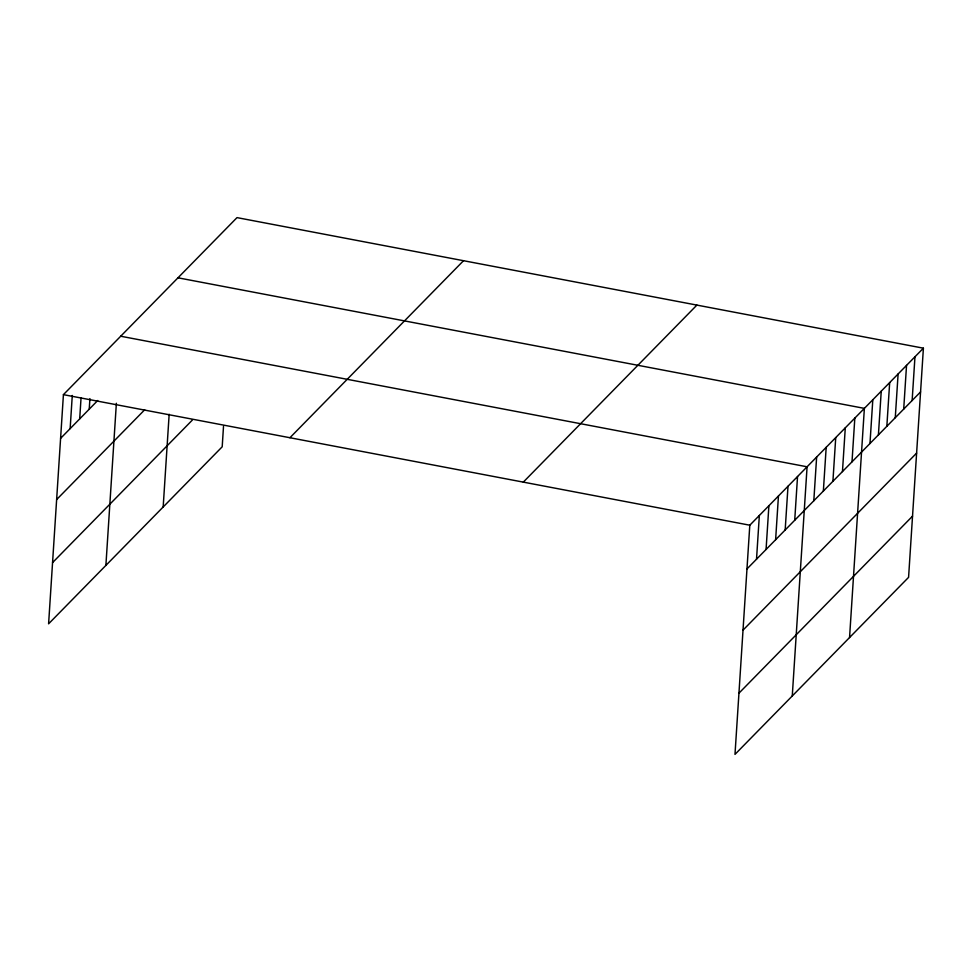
<?xml version="1.0" encoding="UTF-8"?>
<svg xmlns="http://www.w3.org/2000/svg" width="972" height="972" viewBox="0 0 972 972"><rect width="100%" height="100%" fill="white"/><g stroke="black" fill="none" stroke-linecap="round" stroke-linejoin="round"><path stroke-width="1.46" d="M923.4 348.183L749.801 525.208L734.99 754.381L908.577 577.356L923.4 348.183L237.01 217.619L63.423 394.644L48.6 623.817L222.199 446.792L223.511 426.392M70.142 428.64L72.28 395.458M79.692 418.896L81.053 397.791M89.23 409.163L89.922 398.605M105.887 565.4L116.373 403.271M163.175 506.983L169.164 414.266M756.52 559.204L759.351 515.464M766.07 549.459L768.901 505.732M775.62 539.727L778.451 495.999M785.169 529.995L788 486.255M794.719 520.251L797.538 476.523M792.265 695.964L807.088 466.791L120.71 336.227M813.807 500.787L816.638 457.047M823.357 491.042L826.188 447.314M832.907 481.31L835.738 437.582M842.457 471.578L845.288 427.838M852.007 461.834L854.825 418.106M849.552 637.547L864.375 408.374L177.998 277.81M869.976 443.499L872.807 399.771M878.409 434.909L881.24 391.181M886.841 426.307L889.672 382.579M895.273 417.705L898.104 373.977M903.705 409.115L906.536 365.387M912.137 400.513L914.968 356.785M60.592 438.372L97.722 400.513M56.631 499.572L144.682 409.783M52.561 562.618L192.432 419.989M289.923 437.728L463.523 260.703M523.301 482.124L696.888 305.099M746.982 568.936L920.569 391.91M743.021 630.135L916.62 453.11M738.939 693.182L912.538 516.156M63.423 394.644L749.801 525.208"/></g></svg>
